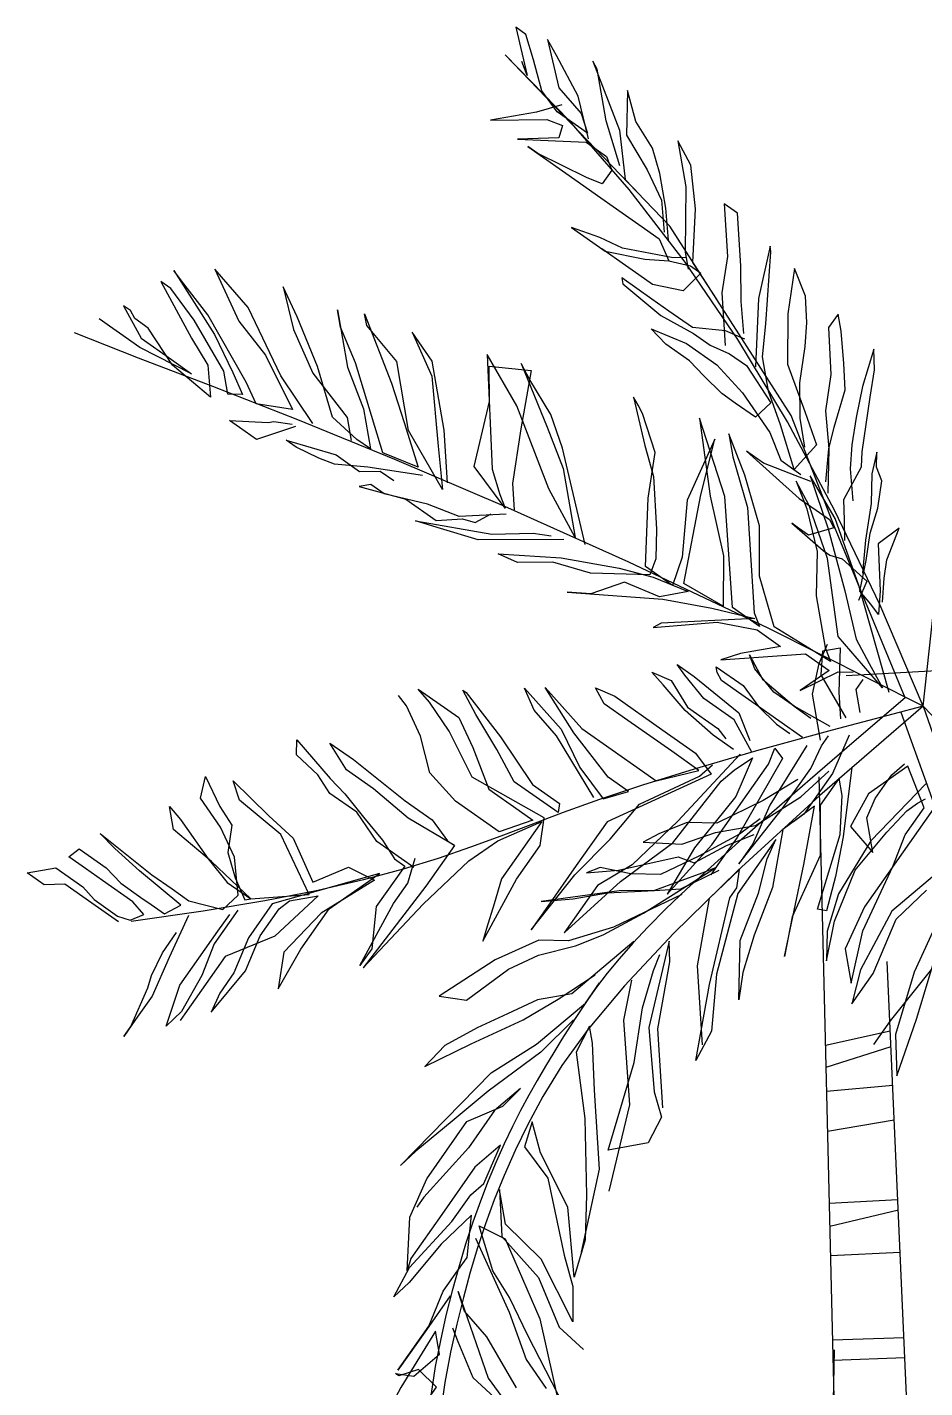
# Model space of a CAD drawing. Header units: millimetres. Extents: x 21129 to 2803301, y -510327 to 166837.
# Drawn here: x 370311 to 372160, y -124285 to -121481 of the extents above; entities that cross this region are included whole.
import ezdxf

# ---------------------------------------------------------------- set-up
doc = ezdxf.new("R2010")
doc.units = ezdxf.units.MM
doc.layers.add('....13_TNT_F_TREE', color=76, linetype='Continuous', transparency=0.5)

# ---------------------------------------------------------------- blocks, each defined once
blk = doc.blocks.new('md-cay23')
for p, q in [((-354.2, 3513.3), (-342.5, 3463.5)), ((-343.8, 3505.9), (-354.2, 3513.3)), ((-336.2, 3479.8), (-343.8, 3505.9)), ((-321.6, 3500.7), (-309.8, 3450.9)), ((-312.5, 3484), (-321.6, 3500.7)), ((-195.5, 3308.4), (-365.4, 3484.7)), ((-299.3, 3417), (-365.4, 3484.7)), ((-342.5, 3463.5), (-348, 3477.8)), ((-327.6, 3447.8), (-336.2, 3479.8)), ((-290, 3442.2), (-312.5, 3484)), ((-275, 3478.3), (-247.3, 3407)), ((-270.5, 3470), (-275, 3478.3)), ((-261.2, 3416.7), (-270.5, 3470)), ((-309.8, 3450.9), (-286.9, 3424.4)), ((-311.6, 3426.2), (-327.6, 3447.8)), ((-279.3, 3398.3), (-290, 3442.2)), ((-239.2, 3448), (-240.4, 3402.1)), ((-230.6, 3416), (-239.2, 3448)), ((-332.8, 3425.6), (-380.2, 3417.3)), ((-306.7, 3433.2), (-332.8, 3425.6)), ((-280.4, 3404.2), (-311.6, 3426.2)), ((-286.9, 3424.4), (-280.4, 3404.2)), ((-380.2, 3417.3), (-322.4, 3418.2)), ((-322.4, 3418.2), (-306.1, 3411.9)), ((-306.1, 3411.9), (-309.9, 3399.1)), ((-237.6, 3345.9), (-299.3, 3417)), ((-247.1, 3370.4), (-261.2, 3416.7)), ((-247.3, 3407), (-241.5, 3356.2)), ((-213.6, 3388.5), (-230.6, 3416)), ((-309.9, 3399.1), (-352.4, 3397.8)), ((-352.4, 3397.8), (-281.8, 3394.9)), ((-281.8, 3394.9), (-271.4, 3387.5)), ((-240.4, 3402.1), (-218.9, 3366.2)), ((-187.5, 3396.1), (-179.3, 3348.8)), ((-174, 3371), (-187.5, 3396.1)), ((-342, 3390.4), (-289.9, 3353.8)), ((-331.5, 3383.1), (-342, 3390.4)), ((-281.5, 3358.3), (-331.5, 3383.1)), ((-271.4, 3387.5), (-260.9, 3380.2)), ((-260.9, 3380.2), (-255.4, 3365.9)), ((-206, 3362.4), (-213.6, 3388.5)), ((-255.4, 3365.9), (-265.2, 3352)), ((-218.9, 3366.2), (-204.3, 3335.2)), ((-169.2, 3326.1), (-174, 3371)), ((-289.9, 3353.8), (-276, 3344.1)), ((-265.2, 3352), (-281.5, 3358.3)), ((-241.5, 3356.2), (-226.6, 3340.5)), ((-199.8, 3326.9), (-206, 3362.4)), ((-276, 3344.1), (-244.7, 3322.1)), ((-179.9, 3271), (-237.6, 3345.9)), ((-179.3, 3348.8), (-179.8, 3281.6)), ((-204.3, 3335.2), (-201.6, 3302.2)), ((-197.1, 3293.8), (-199.8, 3326.9)), ((-171.8, 3270.8), (-169.2, 3326.1)), ((-139.7, 3331.3), (-136.3, 3277)), ((-125.8, 3321.5), (-139.7, 3331.3)), ((-244.7, 3322.1), (-227.4, 3309.9)), ((-227.4, 3309.9), (-206.5, 3295.2)), ((-70.5, 3113.2), (-195.5, 3308.4)), ((-122.4, 3267.3), (-125.8, 3321.5)), ((-296.9, 3306.9), (-262.2, 3282.5)), ((-267.7, 3296.7), (-296.9, 3306.9)), ((-244.4, 3285.6), (-267.7, 3296.7)), ((-206.5, 3295.2), (-196.5, 3272.6)), ((-241.4, 3267.8), (-265.7, 3284.9)), ((-262.2, 3282.5), (-221.2, 3274.4)), ((-194, 3276.1), (-244.4, 3285.6)), ((-179.8, 3281.6), (-176.7, 3263.9)), ((-92.4, 3287.7), (-104.4, 3233.8)), ((-96.8, 3207.7), (-91.4, 3281.8)), ((-91.4, 3281.8), (-92.4, 3287.7)), ((-227.5, 3258.1), (-241.4, 3267.8)), ((-221.2, 3274.4), (-196.5, 3272.6)), ((-196.5, 3272.6), (-174.2, 3267.4)), ((-178.7, 3275.7), (-194, 3276.1)), ((-125.7, 3191.4), (-179.9, 3271)), ((-174.2, 3267.4), (-163.8, 3260)), ((-146.8, 3232.5), (-171.8, 3270.8)), ((-136.3, 3277), (-141.9, 3239.5)), ((-122.1, 3230.7), (-122.4, 3267.3)), ((-698.8, 3251.9), (-706.7, 3262.7)), ((-706.7, 3262.7), (-664.8, 3196.8)), ((-664.3, 3264), (-639.7, 3210.4)), ((-630, 3224.3), (-664.3, 3264)), ((-245.2, 3255), (-244.2, 3249)), ((-214, 3233), (-245.2, 3255)), ((-213.6, 3248.3), (-227.5, 3258.1)), ((-163.8, 3260), (-181.9, 3241.6)), ((-67.1, 3264.7), (-74.2, 3217.8)), ((-56, 3236.2), (-67.1, 3264.7)), ((-720, 3251.2), (-688.5, 3192.7)), ((-709.6, 3243.9), (-720, 3251.2)), ((-685.6, 3211.5), (-709.6, 3243.9)), ((-671.4, 3217), (-698.8, 3251.9)), ((-594.1, 3245.8), (-583.4, 3201.9)), ((-579.5, 3214.8), (-594.1, 3245.8)), ((-244.2, 3249), (-204.9, 3216.3)), ((-181.9, 3241.6), (-213.6, 3248.3)), ((-141.9, 3239.5), (-138.6, 3185.2)), ((-758.3, 3226.2), (-740.3, 3192.8)), ((-751.3, 3221.3), (-758.3, 3226.2)), ((-596.4, 3153.9), (-630, 3224.3)), ((-196.6, 3220.8), (-214, 3233)), ((-119.4, 3197.7), (-122.1, 3230.7)), ((-104.4, 3233.8), (-107.3, 3163.2)), ((-54.4, 3209.1), (-56, 3236.2)), ((-779.9, 3210.3), (-783.4, 3212.7)), ((-772.9, 3205.4), (-779.9, 3210.3)), ((-746.8, 3213), (-751.3, 3221.3)), ((-733, 3203.2), (-746.8, 3213)), ((-655.1, 3158.9), (-685.6, 3211.5)), ((-631.9, 3147.7), (-671.4, 3217)), ((-639.7, 3210.4), (-612.3, 3175.5)), ((-558.4, 3163.6), (-579.5, 3214.8)), ((-538.1, 3222), (-527.8, 3162.9)), ((-535, 3204.3), (-538.1, 3222)), ((-510, 3217.8), (-482.3, 3146.5)), ((-507.9, 3206), (-510, 3217.8)), ((-204.9, 3216.3), (-171.2, 3197.8)), ((-172.3, 3203.7), (-196.6, 3220.8)), ((-74.2, 3217.8), (-74.3, 3166)), ((-22.3, 3217.7), (-32.1, 3203.8)), ((-19.2, 3200), (-22.3, 3217.7)), ((-742.8, 3172.4), (-808.9, 3198.4)), ((-762.5, 3198.1), (-772.9, 3205.4)), ((-741.7, 3183.4), (-762.5, 3198.1)), ((-708, 3164.9), (-733, 3203.2)), ((-664.8, 3196.8), (-645.7, 3157.5)), ((-583.4, 3201.9), (-563.3, 3156.7)), ((-519.5, 3167.4), (-535, 3204.3)), ((-477, 3168.7), (-507.9, 3206)), ((-461, 3198.9), (-440.9, 3153.7)), ((-440.5, 3169), (-461, 3198.9)), ((-214.7, 3202.4), (-178.6, 3187.4)), ((-199.8, 3186.7), (-214.7, 3202.4)), ((-138.2, 3200.5), (-172.3, 3203.7)), ((-171.2, 3197.8), (-153.9, 3185.6)), ((-118.4, 3191.8), (-138.2, 3200.5)), ((-100, 3173.7), (-96.8, 3207.7)), ((-56.1, 3184.4), (-54.4, 3209.1)), ((-32.1, 3203.8), (-29.8, 3155.5)), ((-16.5, 3166.9), (-19.2, 3200)), ((-688.2, 3156.2), (-741.7, 3183.4)), ((-740.3, 3192.8), (-709, 3170.8)), ((-688.5, 3192.7), (-671.5, 3165.2)), ((-175.5, 3169.6), (-199.8, 3186.7)), ((-178.6, 3187.4), (-147.3, 3165.4)), ((-153.9, 3185.6), (-134.1, 3176.8)), ((-74.5, 3106.5), (-125.7, 3191.4)), ((-61.8, 3146.8), (-56.1, 3184.4)), ((-666.5, 3142.9), (-742.8, 3172.4)), ((-709, 3170.8), (-688.2, 3156.2)), ((-612.3, 3175.5), (-584.3, 3119.5)), ((-464.7, 3097.7), (-477, 3168.7)), ((-428.1, 3098), (-440.5, 3169)), ((-383.8, 3175.9), (-378.5, 3057.9)), ((-353.3, 3123.3), (-383.8, 3175.9)), ((-160.6, 3153.9), (-175.5, 3169.6)), ((-134.1, 3176.8), (-116.7, 3164.6)), ((-93.8, 3138.2), (-100, 3173.7)), ((14.5, 3181.5), (2.9, 3142.9)), ((15.1, 3160.3), (14.5, 3181.5)), ((-668.8, 3132.1), (-708, 3164.9)), ((-671.5, 3165.2), (-668.8, 3132.1)), ((-651, 3135.3), (-655.1, 3158.9)), ((-645.7, 3157.5), (-635.7, 3134.9)), ((-563.3, 3156.7), (-527.9, 3111)), ((-543.2, 3111.4), (-558.4, 3163.6)), ((-527.8, 3162.9), (-511.2, 3120.1)), ((-505.3, 3121.1), (-519.5, 3167.4)), ((-381.7, 3164), (-338.3, 3159.4)), ((-381.5, 3127.5), (-381.7, 3164)), ((-338.3, 3159.4), (-349.2, 3099.6)), ((-348.7, 3166.8), (-322.1, 3101.3)), ((-339.7, 3150), (-348.7, 3166.8)), ((-147.3, 3165.4), (-120.9, 3136.5)), ((-116.7, 3164.6), (-91.7, 3126.3)), ((-74.3, 3166), (-56.6, 3117.2)), ((-29.8, 3155.5), (-35.4, 3117.9)), ((-14.9, 3139.8), (-16.5, 3166.9)), ((10.9, 3132.1), (15.1, 3160.3)), ((-578.9, 3108.6), (-666.5, 3142.9)), ((-621.8, 3125.1), (-631.9, 3147.7)), ((-563.4, 3104.8), (-596.4, 3153.9)), ((-482.3, 3146.5), (-469.2, 3106.1)), ((-440.9, 3153.7), (-434.4, 3081.7)), ((-318.2, 3114.2), (-339.7, 3150)), ((-142.2, 3135.8), (-160.6, 3153.9)), ((-61.5, 3110.3), (-61.8, 3146.8)), ((2.9, 3142.9), (-3.8, 3111.2)), ((-635.7, 3134.9), (-651, 3135.3)), ((-397.3, 3060.7), (-381.5, 3127.5)), ((-232.9, 3132.1), (-221.2, 3082.4)), ((-228.4, 3123.8), (-232.9, 3132.1)), ((-128.3, 3126), (-142.2, 3135.8)), ((-107.4, 3111.4), (-128.3, 3126)), ((-120.9, 3136.5), (-92.5, 3095.7)), ((-91.7, 3126.3), (-107.4, 3111.4)), ((-81.7, 3103.7), (-93.8, 3138.2)), ((-26.4, 3101.2), (-14.9, 3139.8)), ((2.4, 3075.7), (10.9, 3132.1)), ((-584.3, 3119.5), (-621.8, 3125.1)), ((-511.2, 3120.1), (-504, 3078.7)), ((-491.1, 3074.8), (-505.3, 3121.1)), ((-320.1, 3037.7), (-353.3, 3123.3)), ((-306.1, 3079.7), (-318.2, 3114.2)), ((-223.9, 3115.4), (-228.4, 3123.8)), ((-210.8, 3075), (-223.9, 3115.4)), ((-26, 2998.5), (-70.5, 3113.2)), ((-56.6, 3117.2), (-44.5, 3082.8)), ((-35.4, 3117.9), (-31.7, 3078.9)), ((-649.3, 3108.1), (-609.3, 3106)), ((-638.9, 3100.8), (-649.3, 3108.1)), ((-621.5, 3088.6), (-638.9, 3100.8)), ((-581.2, 3101.7), (-621.5, 3088.6)), ((-609.3, 3106), (-603.4, 3107)), ((-603.4, 3107), (-584.6, 3104.2)), ((-478.9, 3068), (-578.9, 3108.6)), ((-517.9, 3088.4), (-543.2, 3111.4)), ((-527.9, 3111), (-523.8, 3087.4)), ((-469.2, 3106.1), (-455, 3059.8)), ((-424.8, 3043.7), (-428.1, 3098)), ((-349.2, 3099.6), (-357.7, 3043.3)), ((-322.1, 3101.3), (-305.4, 3058.5)), ((-165.2, 3110.5), (-154.2, 3030.1)), ((-138.9, 3029.7), (-165.2, 3110.5)), ((-67.5, 3057.4), (-81.7, 3103.7)), ((-25.9, 3015.7), (-74.5, 3106.5)), ((-56.4, 3080.7), (-61.5, 3110.3)), ((-31.7, 3078.9), (-26.4, 3101.2)), ((-3.8, 3111.2), (-8, 3083.1)), ((-590.9, 3087.8), (-539.5, 3072.5)), ((-580.5, 3080.5), (-590.9, 3087.8)), ((-504, 3078.7), (-517.9, 3088.4)), ((-429.7, 3036.8), (-464.7, 3097.7)), ((-149.2, 3088.9), (-177.9, 3025.9)), ((-163.6, 3031.5), (-149.2, 3088.9)), ((-134.9, 3094.4), (-130.8, 3070.7)), ((-118.3, 3051.6), (-134.9, 3094.4)), ((-92.5, 3095.7), (-81.4, 3067.2)), ((-557.2, 3069.4), (-580.5, 3080.5)), ((-539.5, 3072.5), (-515.2, 3055.4)), ((-455, 3059.8), (-491.1, 3074.8)), ((-434.4, 3081.7), (-429.7, 3036.8)), ((-282.7, 2980.2), (-306.1, 3079.7)), ((-221.2, 3082.4), (-212.6, 3050.3)), ((-217.9, 3028.1), (-210.8, 3075)), ((-130.8, 3070.7), (-115.6, 3018.5)), ((-116.5, 3076.3), (-62.4, 3027.8)), ((-99.2, 3064.1), (-116.5, 3076.3)), ((-44.5, 3082.8), (-67.5, 3057.4)), ((-34.9, 3044.8), (-31.7, 3078.9)), ((-31.7, 3078.9), (-32.8, 3033)), ((-8, 3083.1), (-9.8, 3058.4)), ((2, 3060.4), (2.4, 3075.7)), ((17.7, 3075.4), (12.4, 3053.1)), ((17.3, 3060.1), (17.7, 3075.4)), ((-540.9, 3063.1), (-557.2, 3069.4)), ((-506.8, 3059.9), (-540.9, 3063.1)), ((-515.2, 3055.4), (-494, 3056)), ((-450.5, 3051.4), (-506.8, 3059.9)), ((-494, 3056), (-480.1, 3046.3)), ((-365.5, 3019.6), (-478.9, 3068)), ((-365.4, 3017.6), (-397.3, 3060.7)), ((-378.5, 3057.9), (-370.9, 3031.8)), ((-305.4, 3058.5), (-293.1, 2987.5)), ((-66.5, 3051.5), (-99.2, 3064.1)), ((-81.4, 3067.2), (-60.6, 3052.5)), ((-16.5, 3026.7), (2, 3060.4)), ((-9.8, 3058.4), (-7.1, 3025.3)), ((22.9, 3045.8), (17.3, 3060.1)), ((-503.7, 3042.1), (-515.6, 3040.1)), ((-489.8, 3032.4), (-503.7, 3042.1)), ((-357.7, 3043.3), (-356, 3016.1)), ((-212.6, 3050.3), (-209.2, 2996.1)), ((-103.1, 2999.4), (-118.3, 3051.6)), ((-50.2, 3045.2), (-66.5, 3051.5)), ((-65.5, 3045.6), (-54.4, 3017)), ((-52, 3020.5), (-65.5, 3045.6)), ((-51.2, 3051.1), (-32.5, 2996.5)), ((-25.2, 3006.9), (-51.2, 3051.1)), ((12.4, 3053.1), (11.7, 3022.5)), ((18.6, 3017.6), (22.9, 3045.8)), ((-515.6, 3040.1), (-467.6, 3027.1)), ((-445.3, 3021.9), (-489.8, 3032.4)), ((-370.9, 3031.8), (-365.4, 3017.6)), ((-293.1, 2987.5), (-320.1, 3037.7)), ((-220.8, 2957.5), (-217.9, 3028.1)), ((-181.2, 2940), (-163.6, 3031.5)), ((-154.2, 3030.1), (-140.4, 2968.5)), ((-131.1, 2915.2), (-138.9, 3029.7)), ((-467.6, 3027.1), (-436.3, 3005.1)), ((-412.7, 3009.3), (-445.3, 3021.9)), ((-237.7, 2962.1), (-365.5, 3019.6)), ((-177.9, 3025.9), (-182.9, 2967.2)), ((-115.6, 3018.5), (-112.3, 2964.3)), ((-62.4, 3027.8), (-45, 3015.6)), ((-54.4, 3017), (-43.7, 2973.2)), ((-33.3, 2965.9), (-52, 3020.5)), ((-45, 3015.6), (-31.1, 3005.9)), ((20.6, 2918.4), (-25.9, 3015.7)), ((-15.8, 3005.5), (-16.5, 3026.7)), ((11.7, 3022.5), (6, 2984.9)), ((10.9, 2991.9), (18.6, 3017.6)), ((-457.6, 3004.5), (-379, 2990.8)), ((-431.8, 2996.8), (-457.6, 3004.5)), ((-436.3, 3005.1), (-409.2, 3006.8)), ((-364.3, 3011.6), (-412.7, 3009.3)), ((-409.2, 3006.8), (-396.3, 3003)), ((-396.3, 3003), (-379.6, 3012)), ((-70.1, 3002.1), (-37.8, 2974.2)), ((-63.2, 2997.2), (-70.1, 3002.1)), ((-31.1, 3005.9), (-26.6, 2997.5)), ((-1, 2938), (-25.2, 3006.9)), ((-15.2, 2984.3), (-15.8, 3005.5)), ((-393.2, 2985.2), (-431.8, 2996.8)), ((-379, 2990.8), (-336.5, 2992.1)), ((-336.5, 2992.1), (-317.8, 2989.3)), ((-209.2, 2996.1), (-210, 2965.5)), ((-103.3, 2947.5), (-103.1, 2999.4)), ((-52.7, 2989.9), (-63.2, 2997.2)), ((-26.6, 2997.5), (-52.7, 2989.9)), ((-32.5, 2996.5), (-15.3, 2932.4)), ((46.7, 2822.2), (-26, 2998.5)), ((6.7, 2963.7), (10.9, 2991.9)), ((40.5, 2997.1), (18.9, 2981.1)), ((27.9, 2964.4), (40.5, 2997.1)), ((-304.9, 2985.4), (-393.2, 2985.2)), ((-43.7, 2973.2), (-44.9, 2927.3)), ((-37.8, 2974.2), (-30.9, 2969.3)), ((6, 2984.9), (2.8, 2950.9)), ((18.9, 2981.1), (21.2, 2932.7)), ((-372.4, 2970.6), (-307.7, 2966.7)), ((-352.6, 2961.9), (-372.4, 2970.6)), ((-316.1, 2962.2), (-352.6, 2961.9)), ((-277.5, 2950.6), (-316.1, 2962.2)), ((-307.7, 2966.7), (-247.9, 2955.8)), ((-94.4, 2894), (-237.7, 2962.1)), ((-210, 2965.5), (-216.3, 2949.1)), ((-182.9, 2967.2), (-193, 2938)), ((-140.4, 2968.5), (-140.5, 2916.6)), ((-112.3, 2964.3), (-108.9, 2910)), ((-22.3, 2885.5), (-33.3, 2965.9)), ((-30.9, 2969.3), (-18, 2965.5)), ((-18, 2965.5), (7.3, 2942.5)), ((0, 2932.1), (6.7, 2963.7)), ((25.1, 2945.6), (27.9, 2964.4)), ((-216.3, 2949.1), (-277.5, 2950.6)), ((-247.9, 2955.8), (-212.8, 2946.7)), ((-193, 2938), (-220.8, 2957.5)), ((-212.8, 2946.7), (-176.7, 2931.7)), ((-88.1, 2895.3), (-103.3, 2947.5)), ((23.3, 2920.9), (25.1, 2945.6)), ((-301.5, 2931.2), (-202.8, 2924.1)), ((-276.9, 2929.4), (-301.5, 2931.2)), ((-242.4, 2941.5), (-276.9, 2929.4)), ((-206.3, 2926.5), (-242.4, 2941.5)), ((-176.7, 2931.7), (-206.3, 2926.5)), ((-140.5, 2916.6), (-181.2, 2940)), ((-15.3, 2932.4), (-3.6, 2882.7)), ((7.3, 2942.5), (-1.4, 2922.7)), ((30.4, 2827.7), (-1, 2938)), ((11.5, 2918.8), (0, 2932.1)), ((21.2, 2932.7), (19.4, 2908)), ((-202.8, 2924.1), (-152.4, 2914.6)), ((-44.9, 2927.3), (-35.6, 2874)), ((-1.4, 2922.7), (-1.4, 2922.7)), ((19.4, 2908), (11.5, 2918.8)), ((65.4, 2813.7), (20.6, 2918.4)), ((65.4, 2813.7), (77.7, 2927.1)), ((-107.9, 2904.1), (-204.6, 2899.4)), ((-152.4, 2914.6), (-107.9, 2904.1)), ((-103.4, 2895.7), (-131.1, 2915.2)), ((-108.9, 2910), (-103.4, 2895.7)), ((-212.9, 2894.9), (-146.8, 2900.3)), ((-204.6, 2899.4), (-212.9, 2894.9)), ((-146.8, 2900.3), (-105.8, 2892.2)), ((-105.8, 2892.2), (-81.5, 2875.2)), ((65.4, 2813.7), (-94.4, 2894)), ((-30.1, 2859.8), (-88.1, 2895.3)), ((-81.5, 2875.2), (-122.9, 2867.9)), ((-41.9, 2857.7), (-33.1, 2877.5)), ((-35.6, 2874), (-30.1, 2859.8)), ((23.5, 2832.5), (-22.3, 2885.5)), ((-3.6, 2882.7), (9.9, 2857.6)), ((-122.9, 2867.9), (-143.1, 2861.3)), ((-143.1, 2861.3), (-55.8, 2867.5)), ((-113.5, 2866.5), (-100, 2841.4)), ((-108, 2852.2), (-113.5, 2866.5)), ((-55.8, 2867.5), (-31.5, 2850.4)), ((-39.8, 2845.9), (-38, 2870.6)), ((-38, 2870.6), (-20.3, 2873.7)), ((-20.3, 2873.7), (-21.4, 2827.7)), ((-14, 2845.4), (323.6, 2863.3)), ((-214.1, 2848.9), (-194.3, 2840.2)), ((-202.6, 2835.7), (-214.1, 2848.9)), ((-188, 2856.5), (-170.6, 2844.3)), ((-180, 2845.7), (-188, 2856.5)), ((-160.6, 2821.7), (-180, 2845.7)), ((-148, 2854.4), (-120.2, 2834.9)), ((-146.9, 2848.5), (-148, 2854.4)), ((-142.4, 2840.1), (-146.9, 2848.5)), ((-88.5, 2828.2), (-108, 2852.2)), ((-31.5, 2850.4), (-61.4, 2829.9)), ((-61.4, 2829.9), (-22.1, 2849)), ((-48.6, 2826.1), (-41.9, 2857.7)), ((-13.8, 2801.6), (-39.8, 2845.9)), ((-22.1, 2849), (-6.8, 2848.6)), ((9.9, 2857.6), (23.5, 2832.5)), ((-345.2, 2832.1), (-307.4, 2789.9)), ((-335.2, 2809.5), (-345.2, 2832.1)), ((-324, 2832.8), (-286.2, 2790.6)), ((-294.5, 2786.1), (-324, 2832.8)), ((-272.2, 2832.7), (-252.4, 2823.9)), ((-263.2, 2816), (-272.2, 2832.7)), ((-179.7, 2809.2), (-202.6, 2835.7)), ((-194.3, 2840.2), (-177.3, 2812.7)), ((-170.6, 2844.3), (-124.4, 2806.7)), ((-121.6, 2825.5), (-142.4, 2840.1)), ((-120.2, 2834.9), (-104.2, 2813.3)), ((-100, 2841.4), (-67.7, 2813.6)), ((-3.7, 2830.8), (3.6, 2841.3)), ((-467, 2813.9), (-475, 2824.7)), ((-454.8, 2831.2), (-413.1, 2801.9)), ((-443.3, 2818), (-454.8, 2831.2)), ((-422.9, 2788), (-443.3, 2818)), ((-408.9, 2830.1), (-405.4, 2827.7)), ((-395.4, 2805.1), (-408.9, 2830.1)), ((-405.4, 2827.7), (-370, 2782)), ((-252.4, 2823.9), (-203.8, 2789.8)), ((-129.3, 2799.7), (-160.6, 2821.7)), ((-107.7, 2815.7), (-121.6, 2825.5)), ((-67.7, 2813.6), (-88.5, 2828.2)), ((-40.3, 2778.7), (-48.6, 2826.1)), ((-21.4, 2827.7), (-19.7, 2800.6)), ((46.7, 2822.2), (-5.7, 2777.4)), ((0.4, 2807.2), (-3.7, 2830.8)), ((-452.5, 2782.9), (-467, 2813.9)), ((-373.9, 2769.2), (-395.4, 2805.1)), ((-312.3, 2783), (-335.2, 2809.5)), ((-238.9, 2798.9), (-263.2, 2816)), ((-150.9, 2783.8), (-179.7, 2809.2)), ((-177.3, 2812.7), (-146, 2790.7)), ((-124.4, 2806.7), (-113.3, 2778.2)), ((-83.4, 2798.6), (-107.7, 2815.7)), ((-104.2, 2813.3), (-85.8, 2795.2)), ((-67.7, 2813.6), (-50.3, 2801.4)), ((-30.5, 2792.6), (-67.7, 2813.6)), ((65.4, 2813.7), (-41, 2721.6)), ((65.4, 2813.7), (-28.4, 2789.1)), ((42.3, 2807.4), (81.7, 2698.1)), ((65.4, 2813.7), (209.9, 2662.4)), ((65.4, 2813.7), (121.3, 2652.4)), ((-413.1, 2801.9), (-398.6, 2771)), ((-307.4, 2789.9), (-288.4, 2750.6)), ((-286.2, 2790.6), (-223.7, 2746.7)), ((-193.7, 2767.2), (-238.9, 2798.9)), ((-203.8, 2789.8), (-169, 2765.4)), ((-146, 2790.7), (-138, 2779.9)), ((-111.3, 2766.3), (-129.3, 2799.7)), ((-85.8, 2795.2), (-71.9, 2785.4)), ((-59.1, 2781.5), (-83.4, 2798.6)), ((-580.1, 2763.6), (-579.8, 2778.9)), ((-579.8, 2778.9), (-545.4, 2739.2)), ((-545.7, 2775.7), (-521.4, 2758.6)), ((-528.7, 2748.2), (-545.7, 2775.7)), ((-442.8, 2744.9), (-452.5, 2782.9)), ((-399.3, 2740.4), (-422.9, 2788)), ((-370, 2782), (-337.1, 2732.9)), ((-273.8, 2719.6), (-312.3, 2783)), ((-259.2, 2740.5), (-294.5, 2786.1)), ((-130.1, 2769.1), (-150.9, 2783.8)), ((-28.4, 2789.1), (-106.3, 2767.6)), ((-5.7, 2777.4), (-51.2, 2738.1)), ((-39.3, 2772.8), (-32, 2783.2)), ((-10.7, 2783.9), (-28.2, 2744.3)), ((-558.3, 2743), (-580.1, 2763.6)), ((-398.6, 2771), (-382, 2728.1)), ((-355.9, 2735.8), (-373.9, 2769.2)), ((-165.9, 2747.6), (-193.7, 2767.2)), ((-123.1, 2764.3), (-187.3, 2695.1)), ((-106.3, 2767.6), (-170.7, 2748.8)), ((-169, 2765.4), (-153.1, 2743.8)), ((-93.9, 2754.1), (-87.6, 2770.5)), ((-54.6, 2773.2), (-92.6, 2711.7)), ((-87.6, 2770.5), (-79.7, 2759.7)), ((-50.5, 2749.5), (-39.3, 2772.8)), ((-500.9, 2728.7), (-528.7, 2748.2)), ((-521.4, 2758.6), (-468.2, 2716.1)), ((-288.4, 2750.6), (-264.4, 2718.2)), ((-170.7, 2748.8), (-223.8, 2732.2)), ((-209.8, 2736.9), (-165.9, 2747.6)), ((-164.9, 2741.7), (-151.7, 2753.2)), ((-142.7, 2736.5), (-129.4, 2747.9)), ((-129.4, 2747.9), (-110.3, 2760.4)), ((-110.3, 2760.4), (-127.7, 2720.8)), ((-79.7, 2759.7), (-126.4, 2678.3)), ((-115.9, 2722.8), (-93.9, 2754.1)), ((-79.8, 2707.8), (-50.5, 2749.5)), ((-8, 2750.8), (-16.9, 2679.2)), ((49.7, 2751.8), (9, 2723.3)), ((33, 2742.8), (46.2, 2754.2)), ((66.3, 2709), (49.7, 2751.8)), ((-679, 2718.9), (-673.8, 2741.1)), ((-673.8, 2741.1), (-659.2, 2710.2)), ((-645.6, 2736.9), (-608.8, 2700.7)), ((-639, 2716.7), (-645.6, 2736.9)), ((-545.8, 2723.9), (-558.3, 2743)), ((-545.4, 2739.2), (-530.5, 2723.5)), ((-416.4, 2716), (-442.8, 2744.9)), ((-325, 2698.5), (-399.3, 2740.4)), ((-310.7, 2704), (-355.9, 2735.8)), ((-153.1, 2743.8), (-260.3, 2694.6)), ((-238.3, 2725.8), (-259.2, 2740.5)), ((-226.9, 2712.6), (-164.9, 2741.7)), ((-223.7, 2746.7), (-209.8, 2736.9)), ((-192.5, 2672.9), (-142.7, 2736.5)), ((-63.7, 2738.1), (-99.6, 2716.6)), ((-51.2, 2738.1), (-90.6, 2703.9)), ((-60.6, 2720.3), (-31.7, 2746.7)), ((-42.2, 2740.8), (-26.5, 2101.4)), ((-21.3, 2739.4), (-40.8, 2711.6)), ((-28.2, 2744.3), (-40.4, 2726.9)), ((-18.2, 2721.6), (-21.3, 2739.4)), ((68.1, 2733.7), (11.3, 2675)), ((15.9, 2718.5), (28.1, 2735.8)), ((28.1, 2735.8), (33, 2742.8)), ((-518, 2704.4), (-545.8, 2723.9)), ((-530.5, 2723.5), (-511.1, 2699.5)), ((-465.2, 2698.4), (-500.9, 2728.7)), ((-382, 2728.1), (-350.7, 2706.2)), ((-337.1, 2732.9), (-309.3, 2713.4)), ((-223.8, 2732.2), (-268, 2717.4)), ((-264.4, 2718.2), (-238.3, 2725.8)), ((-127.7, 2720.8), (-170.3, 2667.6)), ((-152.5, 2670.7), (-115.9, 2722.8)), ((-41, 2721.6), (-125.8, 2644.1)), ((-107.3, 2690.8), (-60.6, 2720.3)), ((-40.4, 2726.9), (-57.5, 2702.6)), ((-20.3, 2681.6), (-18.2, 2721.6)), ((9, 2723.3), (-9.5, 2689.6)), ((-711, 2710.2), (-699.6, 2697)), ((-706.9, 2686.6), (-711, 2710.2)), ((-658.6, 2688.9), (-679, 2718.9)), ((-659.2, 2710.2), (-646.7, 2691)), ((-596.3, 2681.5), (-639, 2716.7)), ((-468.2, 2716.1), (-440.5, 2696.6)), ((-371.3, 2684.3), (-416.4, 2716)), ((-350.7, 2706.2), (-336.8, 2696.4)), ((-309.3, 2713.4), (-310.7, 2704)), ((-268, 2717.4), (-305.5, 2704)), ((-257.2, 2676.8), (-226.9, 2712.6)), ((-99.6, 2716.6), (-147.3, 2693)), ((-124.7, 2651.2), (-79.8, 2707.8)), ((-92.6, 2711.7), (-110.1, 2672)), ((-46.7, 2710.6), (-79.1, 2686.6)), ((-57.6, 2650.7), (-46.7, 2710.6)), ((-40.8, 2711.6), (-40.9, 2659.8)), ((7.2, 2698.6), (15.9, 2718.5)), ((28, 2684), (48.6, 2705.9)), ((46.8, 2681.2), (66.3, 2709)), ((48.6, 2705.9), (59.4, 2713.9)), ((75.7, 2707.6), (51.3, 2672.8)), ((59.4, 2713.9), (67.7, 2718.4)), ((-699.6, 2697), (-671.2, 2656.3)), ((-608.8, 2700.7), (-583.5, 2677.7)), ((-497.6, 2674.4), (-518, 2704.4)), ((-511.1, 2699.5), (-491.6, 2675.5)), ((-417.6, 2670.1), (-465.2, 2698.4)), ((-440.5, 2696.6), (-424.5, 2675)), ((-372.7, 2674.9), (-327.4, 2695)), ((-336.8, 2696.4), (-371.3, 2684.3)), ((-338.7, 2691.6), (-369.8, 2679.8)), ((-327.4, 2695), (-368.9, 2635.9)), ((-305.5, 2704), (-338.7, 2691.6)), ((-329.2, 2670.3), (-325, 2698.5)), ((-260.3, 2694.6), (-292, 2649.4)), ((-187.3, 2695.1), (-234.3, 2650.3)), ((-177.9, 2693.7), (-206.4, 2682.6)), ((-147.3, 2693), (-177.9, 2693.7)), ((-90.6, 2703.9), (-124.5, 2674.1)), ((-102.4, 2697.8), (-124, 2681.8)), ((-57.5, 2702.6), (-68.3, 2694.6)), ((10.3, 2680.9), (7.2, 2698.6)), ((-782.4, 2682.5), (-729.3, 2640)), ((-767.5, 2666.9), (-782.4, 2682.5)), ((-667.7, 2653.8), (-706.9, 2686.6)), ((-644, 2658), (-658.6, 2688.9)), ((-646.7, 2691), (-651, 2662.8)), ((-567.2, 2619.6), (-596.3, 2681.5)), ((-583.5, 2677.7), (-563.4, 2632.4)), ((-369.8, 2679.8), (-401.1, 2668.3)), ((-206.4, 2682.6), (-223.1, 2673.6)), ((-183.1, 2671.5), (-148.7, 2683.6)), ((-124, 2681.8), (-165.8, 2659.3)), ((-148.7, 2683.6), (-107.3, 2690.8)), ((-126.4, 2678.3), (-146, 2650.5)), ((-137.2, 2670.3), (-108.7, 2681.4)), ((-79.1, 2686.6), (-90, 2626.8)), ((-43.5, 2604.4), (-20.3, 2681.6)), ((-16.9, 2679.2), (-25, 2638.2)), ((-9.5, 2689.6), (13.4, 2663.1)), ((-4.8, 2644.7), (28, 2684)), ((13.4, 2663.1), (10.3, 2680.9)), ((34.2, 2648.5), (46.8, 2681.2)), ((-814.8, 2658.6), (-804, 2666.6)), ((-804, 2666.6), (-776.2, 2647)), ((-742.1, 2643.9), (-767.5, 2666.9)), ((-459.4, 2647.6), (-497.6, 2674.4)), ((-491.6, 2675.5), (-479.2, 2656.3)), ((-417.6, 2670.1), (-446.9, 2628.4)), ((-401.1, 2668.3), (-434.1, 2656.9)), ((-424.5, 2675), (-417.6, 2670.1)), ((-402.6, 2654.4), (-372.7, 2674.9)), ((-353.6, 2635.6), (-329.2, 2670.3)), ((-293.5, 2640), (-257.2, 2676.8)), ((-246.5, 2633), (-192.5, 2672.9)), ((-223.1, 2673.6), (-183.1, 2671.5)), ((-198.5, 2620), (-152.5, 2670.7)), ((-170.3, 2667.6), (-198.5, 2620)), ((-170.7, 2652.3), (-137.2, 2670.3)), ((-124.5, 2674.1), (-153.5, 2648)), ((-86.4, 2676.2), (-125.5, 2620.6)), ((-110.1, 2672), (-124.7, 2651.2)), ((-95.2, 2656.4), (-86.4, 2676.2)), ((11.3, 2675), (-21.9, 2620.4)), ((51.3, 2672.8), (29.3, 2641.6)), ((-797.4, 2646.4), (-814.8, 2658.6)), ((-671.2, 2656.3), (-651.7, 2632.2)), ((-627.4, 2615.1), (-667.7, 2653.8)), ((-651, 2662.8), (-643.4, 2636.7)), ((-640.3, 2619), (-644, 2658)), ((-479.2, 2656.3), (-468.7, 2649)), ((-434.1, 2656.9), (-470.2, 2645.7)), ((-465.6, 2631.2), (-457.9, 2657)), ((-449.7, 2609.6), (-402.6, 2654.4)), ((-234.3, 2650.3), (-270.2, 2628.8)), ((-248.6, 2644.8), (-187, 2658.6)), ((-165.8, 2659.3), (-205.1, 2640.2)), ((-187, 2658.6), (-170.7, 2652.3)), ((-146, 2650.5), (-153.3, 2640.1)), ((-104.3, 2621.2), (-95.2, 2656.4)), ((-77.6, 2555.8), (-57.6, 2650.7)), ((-40.9, 2659.8), (-69.6, 2596.8)), ((96.8, 2656.4), (33.1, 2602.6)), ((-857.6, 2642), (-828, 2647.1)), ((-840.2, 2629.8), (-857.6, 2642)), ((-828, 2647.1), (-800.2, 2627.6)), ((-780.1, 2634.2), (-797.4, 2646.4)), ((-776.2, 2647), (-761.3, 2631.4)), ((-699.4, 2608.7), (-742.1, 2643.9)), ((-729.3, 2640), (-708.4, 2625.4)), ((-643.4, 2636.7), (-633.3, 2614.1)), ((-494.8, 2641.4), (-605.2, 2609.9)), ((-563.4, 2632.4), (-526.5, 2648)), ((-526.5, 2648), (-499.7, 2634.4)), ((-470.2, 2645.7), (-511.1, 2634.7)), ((-505.6, 2633.4), (-494.8, 2641.4)), ((-468.7, 2649), (-498, 2607.3)), ((-468.7, 2649), (-468.7, 2649)), ((-388.2, 2571.6), (-353.6, 2635.6)), ((-368.9, 2635.9), (-376.7, 2610.2)), ((-338.4, 2583.4), (-293.5, 2640)), ((-292, 2649.4), (-321.4, 2607.7)), ((-267.4, 2647.6), (-281.6, 2642.1)), ((-281.6, 2642.1), (-248.6, 2644.8)), ((-235.7, 2640.9), (-267.4, 2647.6)), ((-205.1, 2640.2), (-235.7, 2640.9)), ((-222.6, 2600.6), (-148.4, 2647.1)), ((-162.7, 2641.5), (-211.4, 2623.9)), ((-125.8, 2644.1), (-192, 2579.4)), ((-184.3, 2625.6), (-144.9, 2644.6)), ((-153.5, 2648), (-178.3, 2625.1)), ((-148.4, 2647.1), (-162.7, 2641.5)), ((-123.7, 2645.3), (-155.1, 2615.4)), ((-126.5, 2626.5), (-123.7, 2645.3)), ((-25, 2638.2), (-34.1, 2603)), ((-26.1, 2592.2), (-4.8, 2644.7)), ((3.1, 2582.1), (34.2, 2648.5)), ((29.3, 2641.6), (4.9, 2606.8)), ((-819, 2630.4), (-840.2, 2629.8)), ((-791.2, 2610.9), (-819, 2630.4)), ((-800.2, 2627.6), (-788.8, 2614.4)), ((-748.8, 2612.2), (-780.1, 2634.2)), ((-761.3, 2631.4), (-740.4, 2616.7)), ((-708.4, 2625.4), (-691.1, 2613.2)), ((-651.7, 2632.2), (-627.4, 2615.1)), ((-558.1, 2623.8), (-612.7, 2613)), ((-511.1, 2634.7), (-558.1, 2623.8)), ((-499.7, 2634.4), (-554.8, 2600.4)), ((-546.4, 2604.9), (-505.6, 2633.4)), ((-446.9, 2628.4), (-511.4, 2544)), ((-480.3, 2610.4), (-465.6, 2631.2)), ((-247.9, 2623.6), (-328.3, 2612.6)), ((-304.4, 2580.2), (-246.5, 2633)), ((-270.2, 2628.8), (-304.4, 2580.2)), ((-295.3, 2615.3), (-259.8, 2621.5)), ((-259.8, 2621.5), (-211.4, 2623.9)), ((-211.4, 2623.9), (-247.9, 2623.6)), ((-211.4, 2623.9), (-184.3, 2625.6)), ((-178.3, 2625.1), (-199.6, 2604.8)), ((-133.9, 2616.1), (-126.5, 2626.5)), ((-90, 2626.8), (-108.9, 2577.8)), ((37.6, 2594.2), (68.9, 2624.1)), ((-763.5, 2591.4), (-791.2, 2610.9)), ((-788.8, 2614.4), (-764.5, 2597.3)), ((-737.4, 2599), (-748.8, 2612.2)), ((-740.4, 2616.7), (-730, 2609.4)), ((-730, 2609.4), (-716.1, 2599.6)), ((-716.1, 2599.6), (-699.4, 2608.7)), ((-691.1, 2613.2), (-656, 2604.1)), ((-612.7, 2613), (-676.4, 2602.4)), ((-656, 2604.1), (-640.3, 2619)), ((-633.3, 2614.1), (-627.4, 2615.1)), ((-605.2, 2609.9), (-629.6, 2575.1)), ((-627.4, 2615.1), (-567.2, 2619.6)), ((-557.8, 2618.2), (-602.5, 2576.8)), ((-598.2, 2605), (-587.4, 2613)), ((-587.4, 2613), (-557.8, 2618.2)), ((-514.9, 2546.4), (-480.3, 2610.4)), ((-511.4, 2544), (-449.7, 2609.6)), ((-376.7, 2610.2), (-384.4, 2584.5)), ((-321.4, 2607.7), (-338.4, 2583.4)), ((-328.3, 2612.6), (-295.3, 2615.3)), ((-183.2, 2619.6), (-253.6, 2586)), ((-155.1, 2615.4), (-167.4, 2546.2)), ((-154.9, 2527.1), (-133.9, 2616.1)), ((-125.5, 2620.6), (-147.6, 2537.5)), ((-123.2, 2572.2), (-104.3, 2621.2)), ((-21.9, 2620.4), (-33.4, 2581.8)), ((-764.5, 2597.3), (-751.6, 2593.4)), ((-751.6, 2593.4), (-737.4, 2599)), ((-676.4, 2602.4), (-750.6, 2591.9)), ((-691.4, 2597.9), (-711.4, 2554.8)), ((-640.7, 2603.7), (-665.1, 2568.9)), ((-661.2, 2581.8), (-649, 2599.2)), ((-617.8, 2577.2), (-598.2, 2605)), ((-554.8, 2600.4), (-593.4, 2560.1)), ((-575.7, 2563.2), (-546.4, 2604.9)), ((-498, 2607.3), (-502.7, 2563.8)), ((-264.4, 2578), (-222.6, 2600.6)), ((-199.6, 2604.8), (-217.9, 2586.4)), ((-69.6, 2596.8), (-77.6, 2555.8)), ((-34.1, 2603), (-43.5, 2604.4)), ((4.9, 2606.8), (-15, 2563.7)), ((33.1, 2602.6), (0.9, 2542.1)), ((13.8, 2538.3), (37.6, 2594.2)), ((84.9, 2602.5), (56.2, 2539.6)), ((-718.3, 2559.6), (-703.7, 2580.5)), ((-680.8, 2554), (-661.2, 2581.8)), ((-384.4, 2584.5), (-388.2, 2571.6)), ((-253.6, 2586), (-299.9, 2571.8)), ((-192, 2579.4), (-242.4, 2525.7)), ((-217.9, 2586.4), (-233.8, 2569.4)), ((-34.2, 2551.2), (-26.1, 2592.2)), ((-33.4, 2581.8), (-34.2, 2551.2)), ((-8.8, 2528.2), (3.1, 2582.1)), ((-665.1, 2568.9), (-677.7, 2536.3)), ((-602.5, 2576.8), (-653.6, 2555.7)), ((-629.6, 2575.1), (-644.6, 2539)), ((-632.8, 2541.1), (-617.8, 2577.2)), ((-330.5, 2572.6), (-375.7, 2552.5)), ((-330.9, 2557.3), (-292.9, 2566.9)), ((-299.9, 2571.8), (-330.5, 2572.6)), ((-232.7, 2571.4), (-296.5, 2517.5)), ((-292.9, 2566.9), (-264.4, 2578)), ((-233.8, 2569.4), (-247.8, 2553.5)), ((-196.2, 2571.7), (-217.3, 2482.6)), ((-195.6, 2550.4), (-196.2, 2571.7)), ((-124.7, 2511), (-123.2, 2572.2)), ((-108.9, 2577.8), (-120.5, 2539.2)), ((58.6, 2491.2), (81.7, 2568.4)), ((-729.5, 2536.3), (-718.3, 2559.6)), ((-711.4, 2554.8), (-728.8, 2515.1)), ((-700.3, 2526.2), (-680.8, 2554)), ((-653.6, 2555.7), (-678, 2521)), ((-599.1, 2522.6), (-575.7, 2563.2)), ((-593.4, 2560.1), (-599.1, 2522.6)), ((-502.7, 2563.8), (-514.9, 2546.4)), ((-375.7, 2552.5), (-433.2, 2515)), ((-361.8, 2542.7), (-330.9, 2557.3)), ((-247.8, 2553.5), (-260.1, 2538.5)), ((-212.3, 2541.4), (-206, 2557.8)), ((-15, 2563.7), (-11.9, 2546)), ((-668, 2498.3), (-632.8, 2541.1)), ((-644.6, 2539), (-659.3, 2518.1)), ((-405, 2510.8), (-361.8, 2542.7)), ((-260.1, 2538.5), (-271, 2524.3)), ((-223.8, 2502.8), (-212.3, 2541.4)), ((-207.9, 2481.2), (-195.6, 2550.4)), ((-167.4, 2546.2), (-162.4, 2464.8)), ((-147.6, 2537.5), (-152.6, 2478.7)), ((-120.5, 2539.2), (-124.7, 2511)), ((-11.9, 2546), (-8.8, 2528.2)), ((0.9, 2542.1), (-8.2, 2507)), ((-8.2, 2507), (13.8, 2538.3)), ((50.4, 2057), (28.3, 2550.8)), ((74, 2542.7), (31.4, 2489.5)), ((56.2, 2539.6), (37, 2475.3)), ((-750.8, 2483.8), (-733.3, 2523.5)), ((-733.3, 2523.5), (-729.5, 2536.3)), ((-714.3, 2484.1), (-700.3, 2526.2)), ((-677.7, 2536.3), (-698.6, 2499.1)), ((-310.8, 2512), (-272.5, 2537)), ((-282.6, 2507.8), (-268, 2528.6)), ((-271, 2524.3), (-280.8, 2510.6)), ((-242.4, 2525.7), (-279.7, 2481.1)), ((-243, 2490.3), (-234.9, 2531.4)), ((-168.7, 2448.5), (-154.9, 2527.1)), ((-728.8, 2515.1), (-745.9, 2490.8)), ((-678, 2521), (-695.1, 2496.6)), ((-659.3, 2518.1), (-668, 2498.3)), ((-433.2, 2515), (-405, 2510.8)), ((-332, 2511.3), (-363, 2496.8)), ((-346.6, 2490.5), (-310.8, 2512)), ((-296.5, 2517.5), (-332, 2511.3)), ((-280.8, 2510.6), (-289.8, 2497.2)), ((-698.6, 2499.1), (-714.3, 2484.1)), ((-695.1, 2496.6), (-700, 2489.7)), ((-363, 2496.8), (-394, 2482.2)), ((-333.1, 2465.4), (-282.6, 2507.8)), ((-289.8, 2497.2), (-298.4, 2483.9)), ((-232.3, 2446.5), (-223.8, 2502.8)), ((-745.9, 2490.8), (-758.1, 2473.4)), ((-758.1, 2473.4), (-750.8, 2483.8)), ((-394, 2482.2), (-427.4, 2464.2)), ((-400.3, 2465.9), (-346.6, 2490.5)), ((-294.8, 2490.4), (-328.6, 2457.1)), ((-298.4, 2483.9), (-306.7, 2470.5)), ((-278.5, 2484.1), (-292.1, 2457.4)), ((-275.4, 2466.4), (-278.5, 2484.1)), ((-236.9, 2403), (-243, 2490.3)), ((-217.3, 2482.6), (-211.8, 2416.5)), ((-202.8, 2399.8), (-207.9, 2481.2)), ((31.4, 2489.5), (14.3, 2465.2)), ((38.3, 2432.8), (58.6, 2491.2)), ((-306.7, 2470.5), (-315.2, 2456.8)), ((-279.7, 2481.1), (-306.8, 2443.6)), ((-152.6, 2478.7), (-168.7, 2448.5)), ((-35.4, 2464.3), (31.5, 2479.2)), ((37, 2475.3), (38.3, 2432.8)), ((-448, 2442.3), (-400.3, 2465.9)), ((-427.4, 2464.2), (-448, 2442.3)), ((-328.6, 2457.1), (-382.6, 2417.2)), ((-379.8, 2435.9), (-333.1, 2465.4)), ((-315.2, 2456.8), (-323.7, 2442.8)), ((-292.1, 2457.4), (-283.2, 2388.8)), ((-273.1, 2418), (-275.4, 2466.4)), ((32.2, 2462.8), (-34.9, 2441.4)), ((-323.7, 2442.8), (-332.2, 2428.2)), ((-306.8, 2443.6), (-326.6, 2411.4)), ((-259.3, 2356.4), (-232.3, 2446.5)), ((-472.9, 2340.4), (-379.8, 2435.9)), ((-332.2, 2428.2), (-340.8, 2413.1)), ((-382.6, 2417.2), (-419.9, 2386.3)), ((-349.6, 2419.9), (-376.1, 2397)), ((-367.7, 2401.5), (-349.6, 2419.9)), ((-340.8, 2413.1), (-349.3, 2397.2)), ((-326.6, 2411.4), (-341.8, 2382.7)), ((-268, 2336.6), (-273.1, 2418)), ((-211.8, 2416.5), (-204.3, 2390.4)), ((-34.3, 2417.2), (34, 2423.1)), ((-404.6, 2385.9), (-367.7, 2401.5)), ((-349.3, 2397.2), (-357.8, 2380.5)), ((-258, 2314), (-236.9, 2403)), ((-419.9, 2386.3), (-457.2, 2355.4)), ((-446.1, 2326.8), (-404.6, 2385.9)), ((-376.1, 2397), (-402.9, 2358.7)), ((-337.5, 2385.4), (-345.2, 2359.7)), ((-328.8, 2353.4), (-337.5, 2385.4)), ((-283.2, 2388.8), (-281.6, 2309.8)), ((-204.3, 2390.4), (-217.9, 2363.7)), ((35.6, 2387.1), (-33.2, 2375.6)), ((-357.8, 2380.5), (-366.3, 2362.9)), ((-341.8, 2382.7), (-354.8, 2355.8)), ((-457.2, 2355.4), (-472.9, 2340.4)), ((-402.9, 2358.7), (-448.9, 2308)), ((-369.9, 2361.5), (-396.4, 2338.6)), ((-387.3, 2321.8), (-369.9, 2361.5)), ((-366.3, 2362.9), (-374.6, 2344.3)), ((-354.8, 2355.8), (-366.3, 2330)), ((-345.2, 2359.7), (-321.2, 2327.3)), ((-217.9, 2363.7), (-259.3, 2356.4)), ((-374.6, 2344.3), (-382.8, 2324.6)), ((-300.8, 2297.4), (-328.8, 2353.4)), ((-396.4, 2338.6), (-430.5, 2289.9)), ((-366.3, 2330), (-376.5, 2305)), ((-321.2, 2327.3), (-304.4, 2248)), ((-286.6, 2251.1), (-268, 2336.6)), ((-463.6, 2287.2), (-446.1, 2326.8)), ((-400.6, 2310.4), (-387.3, 2321.8)), ((-382.8, 2324.6), (-390.7, 2303.8)), ((-371, 2315.6), (-368.7, 2267.2)), ((-370, 2309.6), (-371, 2315.6)), ((-448.9, 2308), (-456.3, 2297.6)), ((-420.1, 2282.6), (-400.6, 2310.4)), ((-390.7, 2303.8), (-398.5, 2282)), ((-376.5, 2305), (-385.6, 2280.4)), ((-364.8, 2280.1), (-370, 2309.6)), ((-281.6, 2309.8), (-282.8, 2263.9)), ((-31.4, 2301.6), (39.3, 2305.5)), ((-466.1, 2231.9), (-463.6, 2287.2)), ((-430.5, 2289.9), (-462.3, 2244.7)), ((-399.9, 2289.2), (-431.3, 2259.3)), ((-404.5, 2245.7), (-399.9, 2289.2)), ((-294.3, 2225.3), (-300.8, 2297.4)), ((39.8, 2294.4), (-30.8, 2277.6)), ((-463.7, 2235.3), (-420.1, 2282.6)), ((-398.5, 2282), (-406, 2259.3)), ((-385.6, 2280.4), (-393.8, 2255.6)), ((-392, 2278.4), (-365.2, 2264.8)), ((-377.8, 2232.1), (-392, 2278.4)), ((-328, 2243.8), (-364.8, 2280.1)), ((-431.3, 2259.3), (-464.1, 2220)), ((-406, 2259.3), (-413.1, 2235.7)), ((-395.8, 2265.5), (-361.2, 2189.3)), ((-368.7, 2267.2), (-330.9, 2225)), ((-365.2, 2264.8), (-329.6, 2182.6)), ((-282.8, 2263.9), (-294.3, 2225.3)), ((-462.3, 2244.7), (-466.1, 2231.9)), ((-414.3, 2231.8), (-404.5, 2245.7)), ((-393.8, 2255.6), (-401.3, 2230.4)), ((-295.5, 2179.4), (-328, 2243.8)), ((-304.4, 2248), (-295.7, 2215.9)), ((-30.1, 2247.7), (41.7, 2251.1)), ((-479.8, 2205.1), (-463.7, 2235.3)), ((-429, 2210.9), (-414.3, 2231.8)), ((-413.1, 2235.7), (-419.8, 2211.2)), ((-401.3, 2230.4), (-408.3, 2204.4)), ((-360.8, 2204.6), (-377.8, 2232.1)), ((-464.1, 2220), (-479.8, 2205.1)), ((-330.9, 2225), (-309.7, 2173.9)), ((-295.7, 2215.9), (-295.5, 2179.4)), ((-422, 2206.1), (-446.4, 2171.3)), ((-444, 2174.8), (-429, 2210.9)), ((-419.8, 2211.2), (-426.2, 2186)), ((-408.3, 2204.4), (-415, 2177)), ((-413.7, 2210.6), (-382.9, 2121.5)), ((-407.1, 2190.4), (-413.7, 2210.6)), ((-341.8, 2165.2), (-360.8, 2204.6)), ((-384.2, 2163.9), (-407.1, 2190.4)), ((-361.2, 2189.3), (-343.6, 2140.5)), ((-475.7, 2129.6), (-444, 2174.8)), ((-426.2, 2186), (-432, 2160.1)), ((-415, 2177), (-421.5, 2148)), ((-413.8, 2158.7), (-419.3, 2173)), ((-329.6, 2182.6), (-315.8, 2121)), ((-309.7, 2173.9), (-284.4, 2150.9)), ((-446.4, 2171.3), (-475.7, 2129.6)), ((-437.1, 2169.9), (-472.7, 2111.9)), ((-432, 2160.1), (-437.3, 2133.4)), ((-432.9, 2146.2), (-437.1, 2169.9)), ((-353.7, 2111.3), (-384.2, 2163.9)), ((-295.7, 2075.7), (-341.8, 2165.2)), ((45.7, 2162.8), (-27.9, 2160.6)), ((-459.4, 2123.3), (-432.9, 2146.2)), ((-421.5, 2148), (-427.4, 2116.9)), ((-398.2, 2121.8), (-413.8, 2158.7)), ((-39.6, 1538.3), (-25.9, 2150.4)), ((-437.3, 2133.4), (-441.5, 2105.4)), ((-343.6, 2140.5), (-323.1, 2110.6)), ((-27.4, 2139.8), (46.6, 2142.5)), ((-478.2, 2126.1), (-459.4, 2123.3)), ((-474.7, 2123.7), (-478.2, 2126.1)), ((-475.7, 2129.6), (-475.7, 2129.6)), ((-454.5, 2130.3), (-474.7, 2123.7)), ((-436.1, 2112.2), (-454.5, 2130.3)), ((-427.4, 2116.9), (-432.1, 2083.6)), ((-376.3, 2101.3), (-398.2, 2121.8)), ((-382.9, 2121.5), (-343, 2067.5)), ((-315.8, 2121), (-301, 2053.5)), ((-472.7, 2111.9), (-488.7, 2081.6)), ((-450.8, 2091.3), (-436.1, 2112.2))]:
    blk.add_line(p, q)

msp = doc.modelspace()

# ---------------------------------------------------------------- block references
at = {"layer": '....13_TNT_F_TREE', "xscale": 2, "yscale": 2, "zscale": 2}
msp.add_blockref('md-cay23', (372026, -128507.5), dxfattribs=at)

doc.saveas('drawing.dxf')
